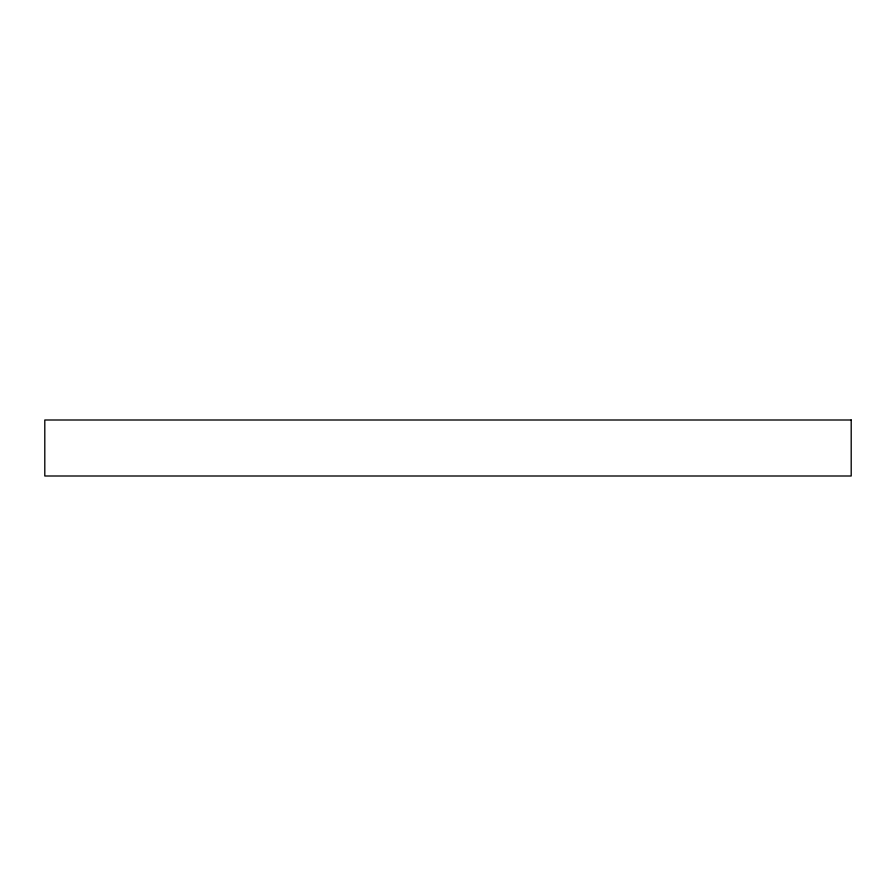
<?xml version="1.0" encoding="UTF-8"?>
<svg xmlns="http://www.w3.org/2000/svg" width="896" height="896" viewBox="0 0 896 896"><rect width="100%" height="100%" fill="white"/><g stroke="black" fill="none" stroke-linecap="round" stroke-linejoin="round"><path stroke-width="1.34" d="M851.2 420L44.8 420L44.8 476L851.2 476L851.2 420"/></g></svg>
